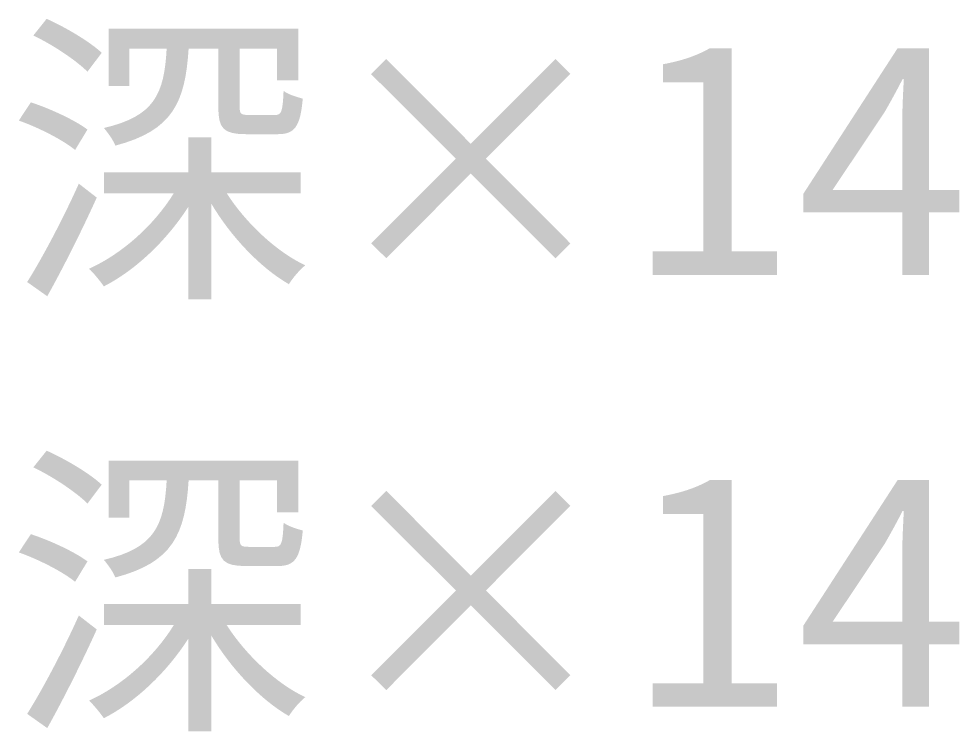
# Model space of a CAD drawing. Header units: millimetres. Extents: x -4600 to 229000, y -4300 to 19460.
# Drawn here: x 100113 to 100984, y 10972 to 11632 of the extents above; entities that cross this region are included whole.
import ezdxf

# ---------------------------------------------------------------- set-up
doc = ezdxf.new("R2010")
doc.units = ezdxf.units.MM
doc.header["$LTSCALE"] = 100
doc.layers.add('A-NOTE', color=7, linetype='Continuous', lineweight=18)

# ---------------------------------------------------------------- blocks, each defined once
blk = doc.blocks.new('A03_SHEET')
at = {"layer": 'A-NOTE'}
h = blk.add_hatch(color=256, dxfattribs=at)
edge = h.paths.add_edge_path()
edge.add_spline(control_points=[(20126.1, 11616.75), (20144.15, 11608.15), (20165.63, 11593.83), (20176.23, 11583.23)], knot_values=[0, 0, 0, 0, 1, 1, 1, 1], degree=3, periodic=0)
edge.add_line((20176.23, 11583.23), (20189.41, 11600.7))
edge.add_spline(control_points=[(20189.41, 11600.7), (20178.53, 11611.02), (20156.18, 11624.2), (20138.42, 11632.22)], knot_values=[0, 0, 0, 0, 1, 1, 1, 1], degree=3, periodic=0)
edge.add_line((20138.42, 11632.22), (20126.1, 11616.75))
h = blk.add_hatch(color=256, dxfattribs=at)
edge = h.paths.add_edge_path()
edge.add_line((20195.72, 11623.05), (20195.72, 11570.05))
edge.add_line((20195.72, 11570.05), (20214.91, 11570.05))
edge.add_line((20214.91, 11570.05), (20214.91, 11604.71))
edge.add_line((20214.91, 11604.71), (20249.58, 11604.71))
edge.add_spline(control_points=[(20249.58, 11604.71), (20247.29, 11562.31), (20238.12, 11541.97), (20191.42, 11531.08)], knot_values=[0, 0, 0, 0, 1, 1, 1, 1], degree=3, periodic=0)
edge.add_spline(control_points=[(20191.42, 11531.08), (20194.86, 11527.07), (20200.3, 11519.62), (20202.02, 11514.75)], knot_values=[0, 0, 0, 0, 1, 1, 1, 1], degree=3, periodic=0)
edge.add_spline(control_points=[(20202.02, 11514.75), (20255.31, 11528.79), (20266.77, 11554.86), (20269.92, 11604.71)], knot_values=[0, 0, 0, 0, 1, 1, 1, 1], degree=3, periodic=0)
edge.add_line((20269.92, 11604.71), (20297.42, 11604.71))
edge.add_line((20297.42, 11604.71), (20297.42, 11550.28))
edge.add_spline(control_points=[(20297.42, 11550.28), (20297.42, 11530.51), (20302.29, 11525.35), (20323.21, 11525.35), (20326.93, 11525.35), (20347.84, 11525.35), (20352.43, 11525.35), (20367.9, 11525.35), (20373.34, 11531.94), (20375.63, 11558.3)], knot_values=[0, 0, 0, 0, 1, 1, 1, 2, 2, 2, 3, 3, 3, 3], degree=3, periodic=0)
edge.add_spline(control_points=[(20375.63, 11558.3), (20369.9, 11559.73), (20361.88, 11562.31), (20357.87, 11565.46)], knot_values=[0, 0, 0, 0, 1, 1, 1, 1], degree=3, periodic=0)
edge.add_spline(control_points=[(20357.87, 11565.46), (20357.01, 11545.98), (20355.87, 11543.12), (20349.85, 11543.12), (20345.55, 11543.12), (20328.94, 11543.12), (20325.78, 11543.12), (20318.34, 11543.12), (20317.19, 11544.26), (20317.19, 11550.57)], knot_values=[0, 0, 0, 0, 1, 1, 1, 2, 2, 2, 3, 3, 3, 3], degree=3, periodic=0)
edge.add_line((20317.19, 11550.57), (20317.19, 11604.71))
edge.add_line((20317.19, 11604.71), (20351.86, 11604.71))
edge.add_line((20351.86, 11604.71), (20351.86, 11575.2))
edge.add_line((20351.86, 11575.2), (20371.62, 11575.2))
edge.add_line((20371.62, 11575.2), (20371.62, 11623.05))
edge.add_line((20371.62, 11623.05), (20195.72, 11623.05))
h = blk.add_hatch(color=256, dxfattribs=at)
edge = h.paths.add_edge_path()
edge.add_line((20699.66, 11395), (20814.83, 11395))
edge.add_line((20814.83, 11395), (20814.83, 11416.77))
edge.add_line((20814.83, 11416.77), (20772.71, 11416.77))
edge.add_line((20772.71, 11416.77), (20772.71, 11605))
edge.add_line((20772.71, 11605), (20752.66, 11605))
edge.add_spline(control_points=[(20752.66, 11605), (20741.2, 11598.41), (20727.74, 11593.54), (20709.11, 11590.1)], knot_values=[0, 0, 0, 0, 1, 1, 1, 1], degree=3, periodic=0)
edge.add_line((20709.11, 11590.1), (20709.11, 11573.49))
edge.add_line((20709.11, 11573.49), (20746.64, 11573.49))
edge.add_line((20746.64, 11573.49), (20746.64, 11416.77))
edge.add_line((20746.64, 11416.77), (20699.66, 11416.77))
edge.add_line((20699.66, 11416.77), (20699.66, 11395))
h = blk.add_hatch(color=256, dxfattribs=at)
h.paths.add_polyline_path([(20930.86, 11395), (20955.5, 11395), (20955.5, 11452.87), (20983.57, 11452.87), (20983.57, 11473.79), (20955.5, 11473.79), (20955.5, 11605), (20926.56, 11605), (20839.18, 11470.06), (20839.18, 11452.87), (20930.86, 11452.87), (20930.86, 11395)])
edge = h.paths.add_edge_path(flags=0)
edge.add_line((20930.86, 11473.79), (20866.4, 11473.79))
edge.add_line((20866.4, 11473.79), (20914.24, 11545.41))
edge.add_spline(control_points=[(20914.24, 11545.41), (20920.26, 11555.72), (20925.99, 11566.32), (20931.15, 11576.35)], knot_values=[0, 0, 0, 0, 1, 1, 1, 1], degree=3, periodic=0)
edge.add_line((20931.15, 11576.35), (20932.29, 11576.35))
edge.add_spline(control_points=[(20932.29, 11576.35), (20931.72, 11565.75), (20930.86, 11548.56), (20930.86, 11538.25)], knot_values=[0, 0, 0, 0, 1, 1, 1, 1], degree=3, periodic=0)
edge.add_line((20930.86, 11538.25), (20930.86, 11473.79))
for points in [[(20609.7, 11410.47), (20623.45, 11424.22), (20545.24, 11502.72), (20623.45, 11581.22), (20609.7, 11594.97), (20531.2, 11516.47), (20452.99, 11594.97), (20438.95, 11580.93), (20517.45, 11502.72), (20438.95, 11424.22), (20452.99, 11410.47), (20531.2, 11488.97), (20609.7, 11410.47)], [(20609.7, 11010.47), (20623.45, 11024.22), (20545.24, 11102.72), (20623.45, 11181.22), (20609.7, 11194.97), (20531.2, 11116.47), (20452.99, 11194.97), (20438.95, 11180.93), (20517.45, 11102.72), (20438.95, 11024.22), (20452.99, 11010.47), (20531.2, 11088.97), (20609.7, 11010.47)]]:
    blk.add_hatch(color=256, dxfattribs=at).paths.add_polyline_path(points)
h = blk.add_hatch(color=256, dxfattribs=at)
edge = h.paths.add_edge_path()
edge.add_spline(control_points=[(20112.63, 11537.96), (20131.26, 11531.37), (20153.6, 11519.91), (20164.77, 11510.74)], knot_values=[0, 0, 0, 0, 1, 1, 1, 1], degree=3, periodic=0)
edge.add_line((20164.77, 11510.74), (20176.23, 11529.65))
edge.add_spline(control_points=[(20176.23, 11529.65), (20164.77, 11538.25), (20142.14, 11548.85), (20123.81, 11554.86)], knot_values=[0, 0, 0, 0, 1, 1, 1, 1], degree=3, periodic=0)
edge.add_line((20123.81, 11554.86), (20112.63, 11537.96))
h = blk.add_hatch(color=256, dxfattribs=at)
edge = h.paths.add_edge_path()
edge.add_line((20269.63, 11522.49), (20269.63, 11490.12))
edge.add_line((20269.63, 11490.12), (20191.42, 11490.12))
edge.add_line((20191.42, 11490.12), (20191.42, 11470.63))
edge.add_line((20191.42, 11470.63), (20256.17, 11470.63))
edge.add_spline(control_points=[(20256.17, 11470.63), (20237.83, 11440.84), (20207.75, 11414.2), (20177.67, 11400.73)], knot_values=[0, 0, 0, 0, 1, 1, 1, 1], degree=3, periodic=0)
edge.add_spline(control_points=[(20177.67, 11400.73), (20181.96, 11396.72), (20187.98, 11389.27), (20191.42, 11384.4)], knot_values=[0, 0, 0, 0, 1, 1, 1, 1], degree=3, periodic=0)
edge.add_spline(control_points=[(20191.42, 11384.4), (20220.64, 11399.3), (20249.58, 11426.8), (20269.63, 11458.03)], knot_values=[0, 0, 0, 0, 1, 1, 1, 1], degree=3, periodic=0)
edge.add_line((20269.63, 11458.03), (20269.63, 11372.37))
edge.add_line((20269.63, 11372.37), (20290.83, 11372.37))
edge.add_line((20290.83, 11372.37), (20290.83, 11461.18))
edge.add_spline(control_points=[(20290.83, 11461.18), (20308.88, 11430.53), (20336.38, 11401.59), (20362.74, 11386.41)], knot_values=[0, 0, 0, 0, 1, 1, 1, 1], degree=3, periodic=0)
edge.add_spline(control_points=[(20362.74, 11386.41), (20366.18, 11391.85), (20372.77, 11399.87), (20377.93, 11403.88)], knot_values=[0, 0, 0, 0, 1, 1, 1, 1], degree=3, periodic=0)
edge.add_spline(control_points=[(20377.93, 11403.88), (20351, 11416.49), (20322.63, 11443.42), (20305.16, 11470.63)], knot_values=[0, 0, 0, 0, 1, 1, 1, 1], degree=3, periodic=0)
edge.add_line((20305.16, 11470.63), (20373.63, 11470.63))
edge.add_line((20373.63, 11470.63), (20373.63, 11490.12))
edge.add_line((20373.63, 11490.12), (20290.83, 11490.12))
edge.add_line((20290.83, 11490.12), (20290.83, 11522.49))
edge.add_line((20290.83, 11522.49), (20269.63, 11522.49))
h = blk.add_hatch(color=256, dxfattribs=at)
edge = h.paths.add_edge_path()
edge.add_line((20120.37, 11388.41), (20138.99, 11375.23))
edge.add_spline(control_points=[(20138.99, 11375.23), (20153.89, 11401.88), (20171.36, 11436.83), (20184.83, 11466.62)], knot_values=[0, 0, 0, 0, 1, 1, 1, 1], degree=3, periodic=0)
edge.add_line((20184.83, 11466.62), (20168.21, 11479.52))
edge.add_spline(control_points=[(20168.21, 11479.52), (20153.89, 11447.43), (20134.12, 11410.18), (20120.37, 11388.41)], knot_values=[0, 0, 0, 0, 1, 1, 1, 1], degree=3, periodic=0)
h = blk.add_hatch(color=256, dxfattribs=at)
edge = h.paths.add_edge_path()
edge.add_spline(control_points=[(20126.1, 11216.75), (20144.15, 11208.15), (20165.63, 11193.83), (20176.23, 11183.23)], knot_values=[0, 0, 0, 0, 1, 1, 1, 1], degree=3, periodic=0)
edge.add_line((20176.23, 11183.23), (20189.41, 11200.7))
edge.add_spline(control_points=[(20189.41, 11200.7), (20178.53, 11211.02), (20156.18, 11224.2), (20138.42, 11232.22)], knot_values=[0, 0, 0, 0, 1, 1, 1, 1], degree=3, periodic=0)
edge.add_line((20138.42, 11232.22), (20126.1, 11216.75))
h = blk.add_hatch(color=256, dxfattribs=at)
edge = h.paths.add_edge_path()
edge.add_line((20195.72, 11223.05), (20195.72, 11170.05))
edge.add_line((20195.72, 11170.05), (20214.91, 11170.05))
edge.add_line((20214.91, 11170.05), (20214.91, 11204.71))
edge.add_line((20214.91, 11204.71), (20249.58, 11204.71))
edge.add_spline(control_points=[(20249.58, 11204.71), (20247.29, 11162.31), (20238.12, 11141.97), (20191.42, 11131.08)], knot_values=[0, 0, 0, 0, 1, 1, 1, 1], degree=3, periodic=0)
edge.add_spline(control_points=[(20191.42, 11131.08), (20194.86, 11127.07), (20200.3, 11119.62), (20202.02, 11114.75)], knot_values=[0, 0, 0, 0, 1, 1, 1, 1], degree=3, periodic=0)
edge.add_spline(control_points=[(20202.02, 11114.75), (20255.31, 11128.79), (20266.77, 11154.86), (20269.92, 11204.71)], knot_values=[0, 0, 0, 0, 1, 1, 1, 1], degree=3, periodic=0)
edge.add_line((20269.92, 11204.71), (20297.42, 11204.71))
edge.add_line((20297.42, 11204.71), (20297.42, 11150.28))
edge.add_spline(control_points=[(20297.42, 11150.28), (20297.42, 11130.51), (20302.29, 11125.35), (20323.21, 11125.35), (20326.93, 11125.35), (20347.84, 11125.35), (20352.43, 11125.35), (20367.9, 11125.35), (20373.34, 11131.94), (20375.63, 11158.3)], knot_values=[0, 0, 0, 0, 1, 1, 1, 2, 2, 2, 3, 3, 3, 3], degree=3, periodic=0)
edge.add_spline(control_points=[(20375.63, 11158.3), (20369.9, 11159.73), (20361.88, 11162.31), (20357.87, 11165.46)], knot_values=[0, 0, 0, 0, 1, 1, 1, 1], degree=3, periodic=0)
edge.add_spline(control_points=[(20357.87, 11165.46), (20357.01, 11145.98), (20355.87, 11143.12), (20349.85, 11143.12), (20345.55, 11143.12), (20328.94, 11143.12), (20325.78, 11143.12), (20318.34, 11143.12), (20317.19, 11144.26), (20317.19, 11150.57)], knot_values=[0, 0, 0, 0, 1, 1, 1, 2, 2, 2, 3, 3, 3, 3], degree=3, periodic=0)
edge.add_line((20317.19, 11150.57), (20317.19, 11204.71))
edge.add_line((20317.19, 11204.71), (20351.86, 11204.71))
edge.add_line((20351.86, 11204.71), (20351.86, 11175.2))
edge.add_line((20351.86, 11175.2), (20371.62, 11175.2))
edge.add_line((20371.62, 11175.2), (20371.62, 11223.05))
edge.add_line((20371.62, 11223.05), (20195.72, 11223.05))
h = blk.add_hatch(color=256, dxfattribs=at)
edge = h.paths.add_edge_path()
edge.add_line((20699.66, 10995), (20814.83, 10995))
edge.add_line((20814.83, 10995), (20814.83, 11016.77))
edge.add_line((20814.83, 11016.77), (20772.71, 11016.77))
edge.add_line((20772.71, 11016.77), (20772.71, 11205))
edge.add_line((20772.71, 11205), (20752.66, 11205))
edge.add_spline(control_points=[(20752.66, 11205), (20741.2, 11198.41), (20727.74, 11193.54), (20709.11, 11190.1)], knot_values=[0, 0, 0, 0, 1, 1, 1, 1], degree=3, periodic=0)
edge.add_line((20709.11, 11190.1), (20709.11, 11173.49))
edge.add_line((20709.11, 11173.49), (20746.64, 11173.49))
edge.add_line((20746.64, 11173.49), (20746.64, 11016.77))
edge.add_line((20746.64, 11016.77), (20699.66, 11016.77))
edge.add_line((20699.66, 11016.77), (20699.66, 10995))
h = blk.add_hatch(color=256, dxfattribs=at)
h.paths.add_polyline_path([(20930.86, 10995), (20955.5, 10995), (20955.5, 11052.87), (20983.57, 11052.87), (20983.57, 11073.79), (20955.5, 11073.79), (20955.5, 11205), (20926.56, 11205), (20839.18, 11070.06), (20839.18, 11052.87), (20930.86, 11052.87), (20930.86, 10995)])
edge = h.paths.add_edge_path(flags=0)
edge.add_line((20930.86, 11073.79), (20866.4, 11073.79))
edge.add_line((20866.4, 11073.79), (20914.24, 11145.41))
edge.add_spline(control_points=[(20914.24, 11145.41), (20920.26, 11155.72), (20925.99, 11166.32), (20931.15, 11176.35)], knot_values=[0, 0, 0, 0, 1, 1, 1, 1], degree=3, periodic=0)
edge.add_line((20931.15, 11176.35), (20932.29, 11176.35))
edge.add_spline(control_points=[(20932.29, 11176.35), (20931.72, 11165.75), (20930.86, 11148.56), (20930.86, 11138.25)], knot_values=[0, 0, 0, 0, 1, 1, 1, 1], degree=3, periodic=0)
edge.add_line((20930.86, 11138.25), (20930.86, 11073.79))
h = blk.add_hatch(color=256, dxfattribs=at)
edge = h.paths.add_edge_path()
edge.add_spline(control_points=[(20112.63, 11137.96), (20131.26, 11131.37), (20153.6, 11119.91), (20164.77, 11110.74)], knot_values=[0, 0, 0, 0, 1, 1, 1, 1], degree=3, periodic=0)
edge.add_line((20164.77, 11110.74), (20176.23, 11129.65))
edge.add_spline(control_points=[(20176.23, 11129.65), (20164.77, 11138.25), (20142.14, 11148.85), (20123.81, 11154.86)], knot_values=[0, 0, 0, 0, 1, 1, 1, 1], degree=3, periodic=0)
edge.add_line((20123.81, 11154.86), (20112.63, 11137.96))
h = blk.add_hatch(color=256, dxfattribs=at)
edge = h.paths.add_edge_path()
edge.add_line((20269.63, 11122.49), (20269.63, 11090.12))
edge.add_line((20269.63, 11090.12), (20191.42, 11090.12))
edge.add_line((20191.42, 11090.12), (20191.42, 11070.63))
edge.add_line((20191.42, 11070.63), (20256.17, 11070.63))
edge.add_spline(control_points=[(20256.17, 11070.63), (20237.83, 11040.84), (20207.75, 11014.2), (20177.67, 11000.73)], knot_values=[0, 0, 0, 0, 1, 1, 1, 1], degree=3, periodic=0)
edge.add_spline(control_points=[(20177.67, 11000.73), (20181.96, 10996.72), (20187.98, 10989.27), (20191.42, 10984.4)], knot_values=[0, 0, 0, 0, 1, 1, 1, 1], degree=3, periodic=0)
edge.add_spline(control_points=[(20191.42, 10984.4), (20220.64, 10999.3), (20249.58, 11026.8), (20269.63, 11058.03)], knot_values=[0, 0, 0, 0, 1, 1, 1, 1], degree=3, periodic=0)
edge.add_line((20269.63, 11058.03), (20269.63, 10972.37))
edge.add_line((20269.63, 10972.37), (20290.83, 10972.37))
edge.add_line((20290.83, 10972.37), (20290.83, 11061.18))
edge.add_spline(control_points=[(20290.83, 11061.18), (20308.88, 11030.53), (20336.38, 11001.59), (20362.74, 10986.41)], knot_values=[0, 0, 0, 0, 1, 1, 1, 1], degree=3, periodic=0)
edge.add_spline(control_points=[(20362.74, 10986.41), (20366.18, 10991.85), (20372.77, 10999.87), (20377.93, 11003.88)], knot_values=[0, 0, 0, 0, 1, 1, 1, 1], degree=3, periodic=0)
edge.add_spline(control_points=[(20377.93, 11003.88), (20351, 11016.49), (20322.63, 11043.42), (20305.16, 11070.63)], knot_values=[0, 0, 0, 0, 1, 1, 1, 1], degree=3, periodic=0)
edge.add_line((20305.16, 11070.63), (20373.63, 11070.63))
edge.add_line((20373.63, 11070.63), (20373.63, 11090.12))
edge.add_line((20373.63, 11090.12), (20290.83, 11090.12))
edge.add_line((20290.83, 11090.12), (20290.83, 11122.49))
edge.add_line((20290.83, 11122.49), (20269.63, 11122.49))
h = blk.add_hatch(color=256, dxfattribs=at)
edge = h.paths.add_edge_path()
edge.add_line((20120.37, 10988.41), (20138.99, 10975.23))
edge.add_spline(control_points=[(20138.99, 10975.23), (20153.89, 11001.88), (20171.36, 11036.83), (20184.83, 11066.62)], knot_values=[0, 0, 0, 0, 1, 1, 1, 1], degree=3, periodic=0)
edge.add_line((20184.83, 11066.62), (20168.21, 11079.52))
edge.add_spline(control_points=[(20168.21, 11079.52), (20153.89, 11047.43), (20134.12, 11010.18), (20120.37, 10988.41)], knot_values=[0, 0, 0, 0, 1, 1, 1, 1], degree=3, periodic=0)

msp = doc.modelspace()

# ---------------------------------------------------------------- block references
msp.add_blockref('A03_SHEET', (80000, 0))

doc.saveas('drawing.dxf')
